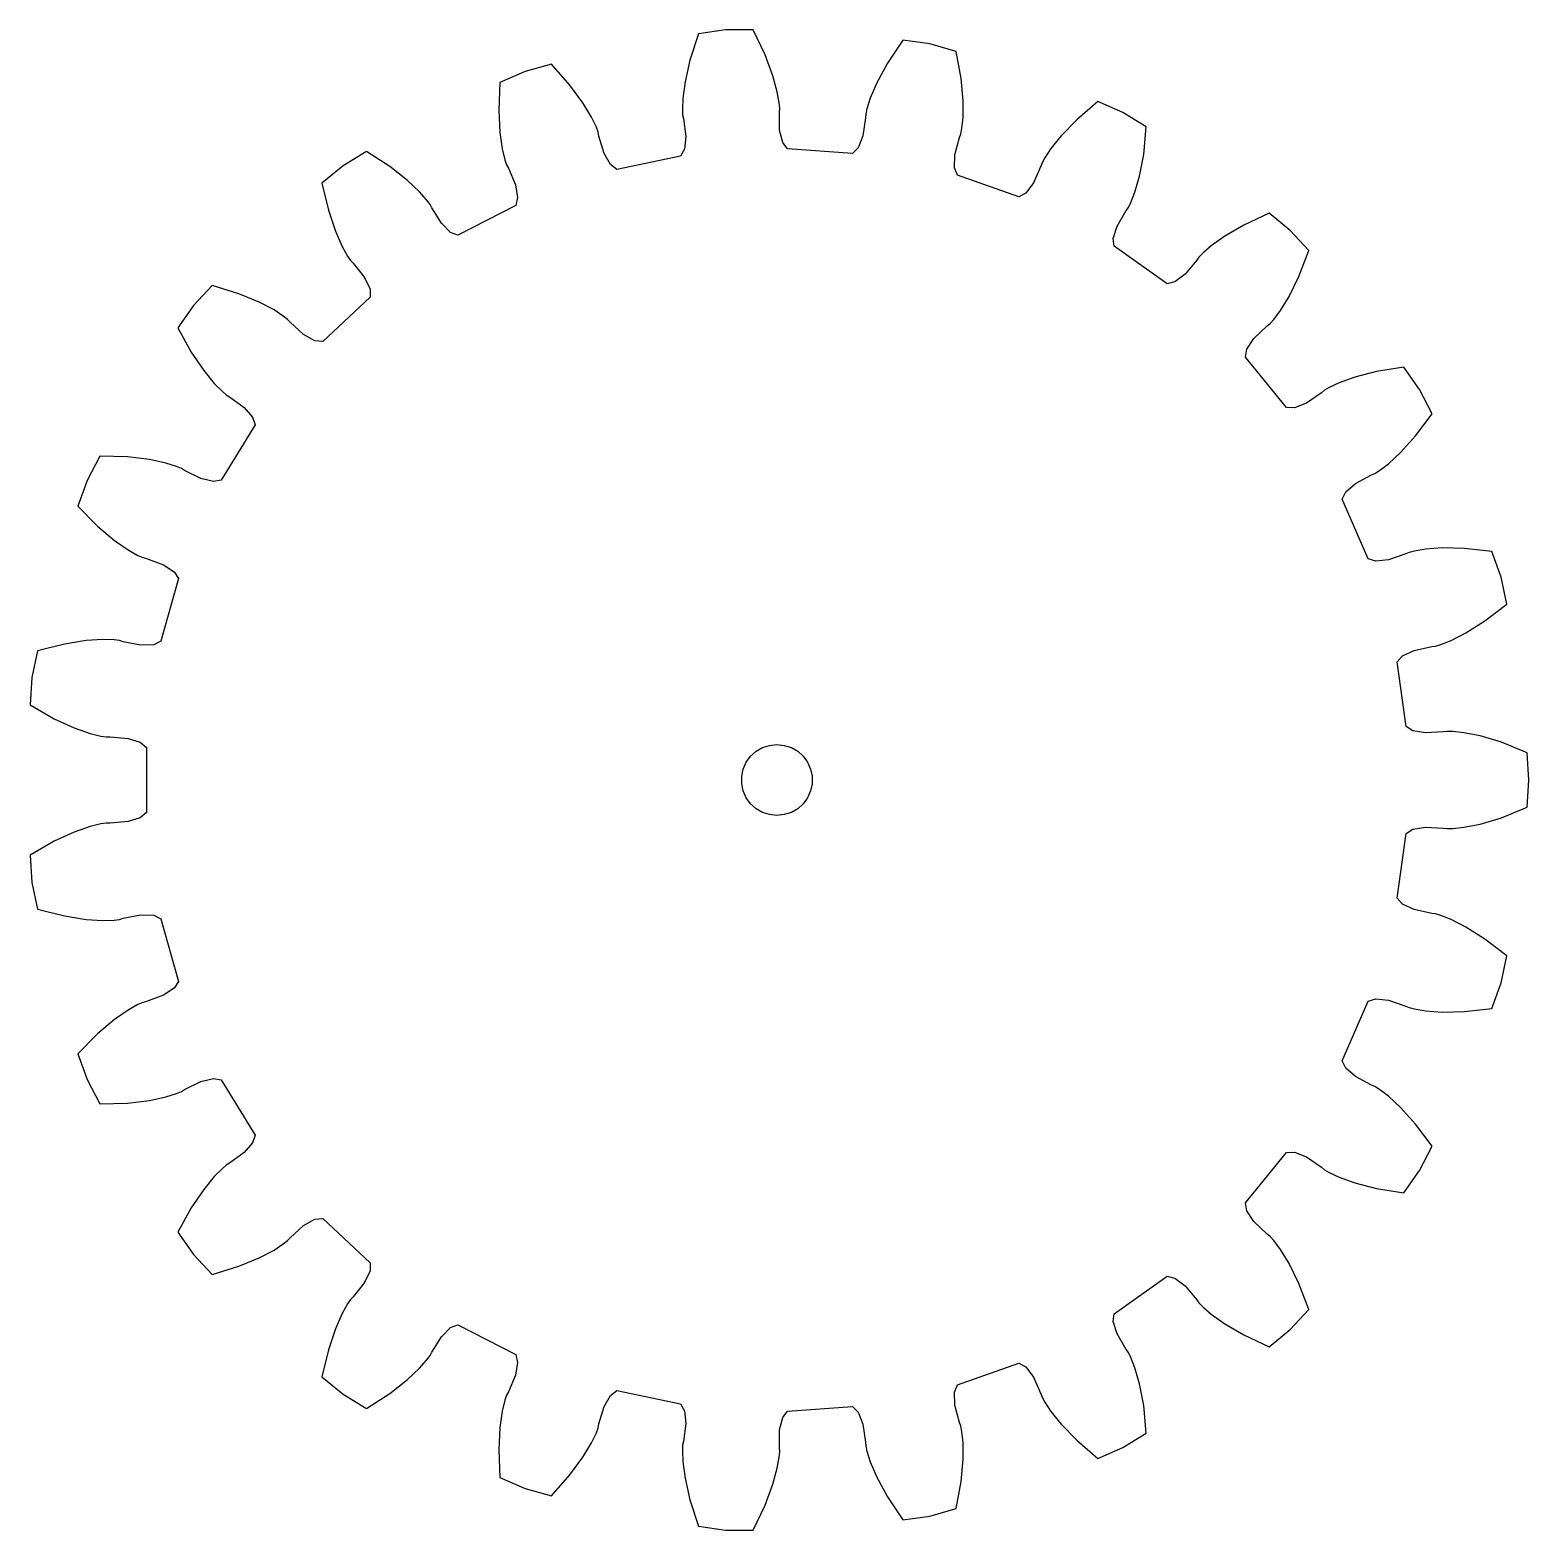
# Model space of a CAD drawing. Header units: metres. Extents: x -31.6 to 31.8, y -31.8 to 31.8.
import ezdxf

# ---------------------------------------------------------------- set-up
doc = ezdxf.new("R2010")
doc.units = ezdxf.units.M

msp = doc.modelspace()

# ---------------------------------------------------------------- linework, layer by layer
for p, q in [((-2.172, 31.757), (-3.321, 31.599)), ((-1.012, 31.757), (-2.172, 31.757)), ((-0.501, 30.7), (-1.012, 31.757)), ((-3.321, 31.599), (-3.683, 30.482)), ((5.327, 31.323), (4.677, 30.346)), ((6.476, 31.165), (5.327, 31.323)), ((7.593, 30.852), (6.476, 31.165)), ((-0.171, 29.819), (-0.501, 30.7)), ((7.8, 29.697), (7.593, 30.852)), ((-10.66, 29.993), (-11.723, 29.531)), ((-9.543, 30.306), (-10.66, 29.993)), ((-8.766, 29.426), (-9.543, 30.306)), ((-3.683, 30.482), (-3.891, 29.565)), ((4.677, 30.346), (4.23, 29.518)), ((-11.723, 29.531), (-11.771, 28.358)), ((-8.21, 28.667), (-8.766, 29.426)), ((-3.891, 29.565), (-3.983, 28.866)), ((0.016, 29.14), (-0.171, 29.819)), ((4.23, 29.518), (3.952, 28.87)), ((7.881, 28.76), (7.8, 29.697)), ((-7.847, 28.063), (-8.21, 28.667)), ((-3.983, 28.866), (-4.002, 28.397)), ((0.098, 28.678), (0.016, 29.14)), ((0.118, 28.447), (0.098, 28.678)), ((3.952, 28.87), (3.808, 28.424)), ((7.877, 28.055), (7.881, 28.76)), ((13.581, 28.724), (12.691, 27.958)), ((14.644, 28.262), (13.581, 28.724)), ((-11.771, 28.358), (-11.723, 27.419)), ((-7.642, 27.641), (-7.847, 28.063)), ((-4.002, 28.397), (-3.991, 28.166)), ((-3.991, 28.166), (-3.954, 28.009)), ((-3.954, 28.009), (-3.86, 27.246)), ((0.103, 28.287), (0.118, 28.447)), ((0.114, 27.518), (0.103, 28.287)), ((3.75, 28.037), (3.634, 27.277)), ((3.756, 28.198), (3.75, 28.037)), ((3.808, 28.424), (3.756, 28.198)), ((7.832, 27.588), (7.877, 28.055)), ((12.691, 27.958), (12.037, 27.282)), ((15.635, 27.66), (14.644, 28.262)), ((-11.723, 27.419), (-11.624, 26.721)), ((-7.561, 27.424), (-7.642, 27.641)), ((-7.533, 27.266), (-7.561, 27.424)), ((0.244, 26.991), (0.114, 27.518)), ((7.731, 27.21), (7.789, 27.36)), ((7.789, 27.36), (7.832, 27.588)), ((15.523, 26.491), (15.635, 27.66)), ((-11.624, 26.721), (-11.516, 26.265)), ((-7.315, 26.528), (-7.533, 27.266)), ((-3.917, 26.707), (-4.083, 26.41)), ((-3.86, 27.246), (-3.917, 26.707)), ((0.449, 26.72), (0.244, 26.991)), ((3.194, 26.532), (0.449, 26.72)), ((3.434, 26.773), (3.194, 26.532)), ((3.634, 27.277), (3.434, 26.773)), ((7.534, 26.467), (7.731, 27.21)), ((11.595, 26.734), (11.335, 26.343)), ((12.037, 27.282), (11.595, 26.734)), ((-17.365, 26.608), (-18.356, 26.005)), ((-16.38, 25.97), (-17.365, 26.608)), ((-11.516, 26.265), (-11.442, 26.044)), ((-11.442, 26.044), (-11.364, 25.904)), ((-7.047, 26.056), (-7.315, 26.528)), ((-6.777, 25.85), (-7.047, 26.056)), ((-4.083, 26.41), (-6.777, 25.85)), ((7.517, 25.925), (7.534, 26.467)), ((11.225, 26.139), (11.175, 25.986)), ((11.335, 26.343), (11.225, 26.139)), ((15.348, 25.567), (15.523, 26.491)), ((-18.356, 26.005), (-19.256, 25.273)), ((-15.64, 25.389), (-16.38, 25.97)), ((-11.364, 25.904), (-11.068, 25.195)), ((7.641, 25.608), (7.517, 25.925)), ((10.234, 24.686), (7.641, 25.608)), ((11.175, 25.986), (10.859, 25.285)), ((15.154, 24.889), (15.348, 25.567)), ((-19.256, 25.273), (-18.985, 24.131)), ((-15.127, 24.906), (-15.64, 25.389)), ((-14.817, 24.554), (-15.127, 24.906)), ((-11.068, 25.195), (-10.977, 24.66)), ((10.53, 24.854), (10.234, 24.686)), ((10.859, 25.285), (10.53, 24.854)), ((14.985, 24.452), (15.154, 24.889)), ((-14.679, 24.367), (-14.817, 24.554)), ((-14.609, 24.222), (-14.679, 24.367)), ((-14.201, 23.571), (-14.609, 24.222)), ((-11.057, 24.329), (-13.5, 23.063)), ((-10.977, 24.66), (-11.057, 24.329)), ((14.785, 24.115), (14.882, 24.244)), ((14.882, 24.244), (14.985, 24.452)), ((-18.985, 24.131), (-18.686, 23.239)), ((-13.816, 23.189), (-14.201, 23.571)), ((14.395, 23.453), (14.785, 24.115)), ((20.827, 23.995), (19.763, 23.498)), ((21.726, 23.263), (20.827, 23.995)), ((-18.686, 23.239), (-18.402, 22.594)), ((-13.5, 23.063), (-13.816, 23.189)), ((14.233, 22.935), (14.395, 23.453)), ((14.267, 22.597), (14.233, 22.935)), ((18.951, 23.023), (18.377, 22.614)), ((19.763, 23.498), (18.951, 23.023)), ((22.518, 22.416), (21.726, 23.263)), ((-18.402, 22.594), (-18.175, 22.184)), ((16.514, 21.01), (14.267, 22.597)), ((18.022, 22.308), (17.861, 22.141)), ((18.377, 22.614), (18.022, 22.308)), ((22.094, 21.321), (22.518, 22.416)), ((-18.175, 22.184), (-18.044, 21.992)), ((-18.044, 21.992), (-17.931, 21.877)), ((-17.931, 21.877), (-17.455, 21.274)), ((17.772, 22.007), (17.278, 21.418)), ((17.861, 22.141), (17.772, 22.007)), ((-17.455, 21.274), (-17.223, 20.784)), ((16.845, 21.091), (16.514, 21.01)), ((17.278, 21.418), (16.845, 21.091)), ((21.676, 20.478), (22.094, 21.321)), ((-23.9, 20.936), (-24.692, 20.088)), ((-22.779, 20.588), (-23.9, 20.936)), ((-21.91, 20.228), (-22.779, 20.588)), ((-17.211, 20.444), (-19.221, 18.566)), ((-17.223, 20.784), (-17.211, 20.444)), ((21.307, 19.878), (21.676, 20.478)), ((-24.692, 20.088), (-25.361, 19.141)), ((-21.286, 19.901), (-21.91, 20.228)), ((-20.892, 19.646), (-21.286, 19.901)), ((21.026, 19.502), (21.307, 19.878)), ((-25.361, 19.141), (-24.792, 18.114)), ((-20.709, 19.503), (-20.892, 19.646)), ((-20.603, 19.382), (-20.709, 19.503)), ((-20.034, 18.866), (-20.603, 19.382)), ((20.189, 18.7), (20.743, 19.232)), ((20.743, 19.232), (20.871, 19.33)), ((20.871, 19.33), (21.026, 19.502)), ((-19.56, 18.601), (-20.034, 18.866)), ((-19.221, 18.566), (-19.56, 18.601)), ((19.893, 18.245), (20.189, 18.7)), ((-24.792, 18.114), (-24.263, 17.336)), ((19.834, 17.91), (19.893, 18.245)), ((21.57, 15.775), (19.834, 17.91)), ((-24.263, 17.336), (-23.815, 16.791)), ((25.37, 17.294), (24.46, 17.057)), ((26.528, 17.486), (25.37, 17.294)), ((27.197, 16.539), (26.528, 17.486)), ((-23.815, 16.791), (-23.486, 16.458)), ((23.372, 16.618), (23.172, 16.501)), ((23.797, 16.817), (23.372, 16.618)), ((24.46, 17.057), (23.797, 16.817)), ((27.731, 15.509), (27.197, 16.539)), ((-23.486, 16.458), (-23.308, 16.308)), ((-23.308, 16.308), (-23.169, 16.228)), ((-23.169, 16.228), (-22.547, 15.776)), ((22.416, 15.962), (21.911, 15.765)), ((23.05, 16.397), (22.416, 15.962)), ((23.172, 16.501), (23.05, 16.397)), ((-22.547, 15.776), (-22.192, 15.366)), ((-22.192, 15.366), (-22.088, 15.042)), ((21.911, 15.765), (21.57, 15.775)), ((27.027, 14.569), (27.731, 15.509)), ((-22.088, 15.042), (-23.518, 12.691)), ((26.397, 13.871), (27.027, 14.569)), ((-28.662, 13.711), (-29.196, 12.682)), ((-27.489, 13.679), (-28.662, 13.711)), ((-26.555, 13.567), (-27.489, 13.679)), ((-25.865, 13.42), (-26.555, 13.567)), ((-25.417, 13.281), (-25.865, 13.42)), ((25.508, 13.106), (25.88, 13.392)), ((25.88, 13.392), (26.397, 13.871)), ((-25.203, 13.192), (-25.417, 13.281)), ((-25.068, 13.105), (-25.203, 13.192)), ((-24.381, 12.761), (-25.068, 13.105)), ((-23.853, 12.634), (-24.381, 12.761)), ((24.485, 12.559), (25.163, 12.922)), ((25.163, 12.922), (25.312, 12.982)), ((25.312, 12.982), (25.508, 13.106)), ((-29.196, 12.682), (-29.584, 11.589)), ((-23.518, 12.691), (-23.853, 12.634)), ((23.93, 11.894), (24.077, 12.201)), ((24.077, 12.201), (24.485, 12.559)), ((-29.584, 11.589), (-28.759, 10.753)), ((25.027, 9.371), (23.93, 11.894)), ((-28.759, 10.753), (-28.04, 10.147)), ((-28.04, 10.147), (-27.462, 9.743)), ((-27.462, 9.743), (-27.055, 9.511)), ((26.619, 9.57), (25.891, 9.322)), ((26.765, 9.638), (26.619, 9.57)), ((26.989, 9.696), (26.765, 9.638)), ((27.452, 9.773), (26.989, 9.696)), ((28.155, 9.825), (27.452, 9.773)), ((29.095, 9.808), (28.155, 9.825)), ((30.262, 9.681), (29.095, 9.808)), ((30.651, 8.588), (30.262, 9.681)), ((-27.055, 9.511), (-26.844, 9.415)), ((-26.844, 9.415), (-26.688, 9.376)), ((-26.688, 9.376), (-25.967, 9.108)), ((-25.967, 9.108), (-25.515, 8.809)), ((25.351, 9.269), (25.027, 9.371)), ((25.891, 9.322), (25.351, 9.269)), ((-25.327, 8.525), (-26.07, 5.876)), ((-25.515, 8.809), (-25.327, 8.525)), ((30.887, 7.452), (30.651, 8.588)), ((29.956, 6.737), (30.887, 7.452)), ((29.161, 6.234), (29.956, 6.737)), ((-30.16, 5.755), (-31.299, 5.47)), ((-29.23, 5.9), (-30.16, 5.755)), ((-28.527, 5.944), (-29.23, 5.9)), ((-28.058, 5.931), (-28.527, 5.944)), ((-27.828, 5.903), (-28.058, 5.931)), ((-27.674, 5.856), (-27.828, 5.903)), ((-26.919, 5.71), (-27.674, 5.856)), ((-26.377, 5.73), (-26.919, 5.71)), ((-26.07, 5.876), (-26.377, 5.73)), ((27.876, 5.672), (28.098, 5.738)), ((28.098, 5.738), (28.533, 5.913)), ((28.533, 5.913), (29.161, 6.234)), ((-31.299, 5.47), (-31.535, 4.334)), ((26.252, 4.997), (26.476, 5.253)), ((26.476, 5.253), (26.966, 5.487)), ((26.966, 5.487), (27.716, 5.654)), ((27.716, 5.654), (27.876, 5.672)), ((26.627, 2.271), (26.252, 4.997)), ((-31.535, 4.334), (-31.614, 3.177)), ((-31.614, 3.177), (-30.594, 2.595)), ((-30.594, 2.595), (-29.738, 2.205)), ((-29.738, 2.205), (-29.073, 1.973)), ((-29.073, 1.973), (-28.618, 1.859)), ((26.912, 2.085), (26.627, 2.271)), ((27.446, 1.991), (26.912, 2.085)), ((28.214, 2.033), (27.446, 1.991)), ((28.372, 2.059), (28.214, 2.033)), ((28.604, 2.055), (28.372, 2.059)), ((29.071, 2.004), (28.604, 2.055)), ((29.761, 1.864), (29.071, 2.004)), ((-28.618, 1.859), (-28.388, 1.823)), ((-28.388, 1.823), (-28.228, 1.828)), ((-28.228, 1.828), (-27.462, 1.764)), ((-27.462, 1.764), (-26.945, 1.599)), ((-26.945, 1.599), (-26.688, 1.376)), ((-26.688, 1.376), (-26.688, -1.376)), ((-0.882, 1.214), (-0.61, 1.37)), ((-0.61, 1.37), (-0.312, 1.467)), ((-0.312, 1.467), (0, 1.5)), ((0, 1.5), (0.312, 1.467)), ((0.312, 1.467), (0.61, 1.37)), ((0.61, 1.37), (0.882, 1.214)), ((30.662, 1.595), (29.761, 1.864)), ((31.752, 1.157), (30.662, 1.595)), ((-1.427, 0.464), (-1.299, 0.75)), ((-1.299, 0.75), (-1.115, 1.004)), ((-1.115, 1.004), (-0.882, 1.214)), ((0.882, 1.214), (1.115, 1.004)), ((1.115, 1.004), (1.299, 0.75)), ((1.299, 0.75), (1.427, 0.464)), ((31.831, 0), (31.752, 1.157)), ((-1.492, 0.157), (-1.427, 0.464)), ((-1.492, -0.157), (-1.492, 0.157)), ((1.427, 0.464), (1.492, 0.157)), ((1.492, 0.157), (1.492, -0.157)), ((31.752, -1.157), (31.831, 0)), ((-1.427, -0.464), (-1.492, -0.157)), ((-1.299, -0.75), (-1.427, -0.464)), ((1.427, -0.464), (1.299, -0.75)), ((1.492, -0.157), (1.427, -0.464)), ((-1.115, -1.004), (-1.299, -0.75)), ((-0.882, -1.214), (-1.115, -1.004)), ((-0.61, -1.37), (-0.882, -1.214)), ((0.882, -1.214), (0.61, -1.37)), ((1.115, -1.004), (0.882, -1.214)), ((1.299, -0.75), (1.115, -1.004)), ((30.662, -1.595), (31.752, -1.157)), ((-28.618, -1.859), (-29.073, -1.973)), ((-28.388, -1.823), (-28.618, -1.859)), ((-28.228, -1.828), (-28.388, -1.823)), ((-27.462, -1.764), (-28.228, -1.828)), ((-26.945, -1.599), (-27.462, -1.764)), ((-26.688, -1.376), (-26.945, -1.599)), ((-0.312, -1.467), (-0.61, -1.37)), ((0, -1.5), (-0.312, -1.467)), ((0.312, -1.467), (0, -1.5)), ((0.61, -1.37), (0.312, -1.467)), ((29.071, -2.004), (29.761, -1.864)), ((29.761, -1.864), (30.662, -1.595)), ((-29.738, -2.205), (-30.594, -2.595)), ((-29.073, -1.973), (-29.738, -2.205)), ((26.252, -4.997), (26.627, -2.271)), ((26.627, -2.271), (26.912, -2.085)), ((26.912, -2.085), (27.446, -1.991)), ((27.446, -1.991), (28.214, -2.033)), ((28.214, -2.033), (28.372, -2.059)), ((28.372, -2.059), (28.604, -2.055)), ((28.604, -2.055), (29.071, -2.004)), ((-30.594, -2.595), (-31.614, -3.177)), ((-31.614, -3.177), (-31.535, -4.334)), ((-31.535, -4.334), (-31.299, -5.47)), ((26.476, -5.253), (26.252, -4.997)), ((-31.299, -5.47), (-30.16, -5.755)), ((-27.674, -5.856), (-26.919, -5.71)), ((-26.919, -5.71), (-26.377, -5.73)), ((26.966, -5.487), (26.476, -5.253)), ((27.716, -5.654), (26.966, -5.487)), ((27.876, -5.672), (27.716, -5.654)), ((28.098, -5.738), (27.876, -5.672)), ((-30.16, -5.755), (-29.23, -5.9)), ((-29.23, -5.9), (-28.527, -5.944)), ((-28.527, -5.944), (-28.058, -5.931)), ((-28.058, -5.931), (-27.828, -5.903)), ((-27.828, -5.903), (-27.674, -5.856)), ((-26.377, -5.73), (-26.07, -5.876)), ((-26.07, -5.876), (-25.327, -8.525)), ((28.533, -5.913), (28.098, -5.738)), ((29.161, -6.234), (28.533, -5.913)), ((29.956, -6.737), (29.161, -6.234)), ((30.887, -7.452), (29.956, -6.737)), ((30.651, -8.588), (30.887, -7.452)), ((-25.515, -8.809), (-25.967, -9.108)), ((-25.327, -8.525), (-25.515, -8.809)), ((30.262, -9.681), (30.651, -8.588)), ((-27.055, -9.511), (-27.462, -9.743)), ((-26.844, -9.415), (-27.055, -9.511)), ((-26.688, -9.376), (-26.844, -9.415)), ((-25.967, -9.108), (-26.688, -9.376)), ((23.93, -11.894), (25.027, -9.371)), ((25.027, -9.371), (25.351, -9.269)), ((25.351, -9.269), (25.891, -9.322)), ((25.891, -9.322), (26.619, -9.57)), ((-28.04, -10.147), (-28.759, -10.753)), ((-27.462, -9.743), (-28.04, -10.147)), ((26.619, -9.57), (26.765, -9.638)), ((26.765, -9.638), (26.989, -9.696)), ((26.989, -9.696), (27.452, -9.773)), ((27.452, -9.773), (28.155, -9.825)), ((28.155, -9.825), (29.095, -9.808)), ((29.095, -9.808), (30.262, -9.681)), ((-28.759, -10.753), (-29.584, -11.589)), ((-29.584, -11.589), (-29.196, -12.682)), ((24.077, -12.201), (23.93, -11.894)), ((-29.196, -12.682), (-28.662, -13.711)), ((-24.381, -12.761), (-23.853, -12.634)), ((-23.853, -12.634), (-23.518, -12.691)), ((-23.518, -12.691), (-22.088, -15.042)), ((24.485, -12.559), (24.077, -12.201)), ((25.163, -12.922), (24.485, -12.559)), ((-25.865, -13.42), (-25.417, -13.281)), ((-25.417, -13.281), (-25.203, -13.192)), ((-25.203, -13.192), (-25.068, -13.105)), ((-25.068, -13.105), (-24.381, -12.761)), ((25.312, -12.982), (25.163, -12.922)), ((25.508, -13.106), (25.312, -12.982)), ((25.88, -13.392), (25.508, -13.106)), ((-28.662, -13.711), (-27.489, -13.679)), ((-27.489, -13.679), (-26.555, -13.567)), ((-26.555, -13.567), (-25.865, -13.42)), ((26.397, -13.871), (25.88, -13.392)), ((27.027, -14.569), (26.397, -13.871)), ((27.731, -15.509), (27.027, -14.569)), ((-22.088, -15.042), (-22.192, -15.366)), ((-22.547, -15.776), (-23.169, -16.228)), ((-22.192, -15.366), (-22.547, -15.776)), ((19.834, -17.91), (21.57, -15.775)), ((21.57, -15.775), (21.911, -15.765)), ((21.911, -15.765), (22.416, -15.962)), ((27.197, -16.539), (27.731, -15.509)), ((-23.486, -16.458), (-23.815, -16.791)), ((-23.308, -16.308), (-23.486, -16.458)), ((-23.169, -16.228), (-23.308, -16.308)), ((22.416, -15.962), (23.05, -16.397)), ((23.05, -16.397), (23.172, -16.501)), ((23.172, -16.501), (23.372, -16.618)), ((-23.815, -16.791), (-24.263, -17.336)), ((23.372, -16.618), (23.797, -16.817)), ((23.797, -16.817), (24.46, -17.057)), ((24.46, -17.057), (25.37, -17.294)), ((26.528, -17.486), (27.197, -16.539)), ((-24.263, -17.336), (-24.792, -18.114)), ((25.37, -17.294), (26.528, -17.486)), ((-24.792, -18.114), (-25.361, -19.141)), ((19.893, -18.245), (19.834, -17.91)), ((20.189, -18.7), (19.893, -18.245)), ((-20.603, -19.382), (-20.034, -18.866)), ((-20.034, -18.866), (-19.56, -18.601)), ((-19.56, -18.601), (-19.221, -18.566)), ((-19.221, -18.566), (-17.211, -20.444)), ((20.743, -19.232), (20.189, -18.7)), ((-25.361, -19.141), (-24.692, -20.088)), ((-21.286, -19.901), (-20.892, -19.646)), ((-20.892, -19.646), (-20.709, -19.503)), ((-20.709, -19.503), (-20.603, -19.382)), ((20.871, -19.33), (20.743, -19.232)), ((21.026, -19.502), (20.871, -19.33)), ((21.307, -19.878), (21.026, -19.502)), ((-24.692, -20.088), (-23.9, -20.936)), ((-22.779, -20.588), (-21.91, -20.228)), ((-21.91, -20.228), (-21.286, -19.901)), ((21.676, -20.478), (21.307, -19.878)), ((-23.9, -20.936), (-22.779, -20.588)), ((-17.223, -20.784), (-17.455, -21.274)), ((-17.211, -20.444), (-17.223, -20.784)), ((22.094, -21.321), (21.676, -20.478)), ((-17.455, -21.274), (-17.931, -21.877)), ((14.267, -22.597), (16.514, -21.01)), ((16.514, -21.01), (16.845, -21.091)), ((16.845, -21.091), (17.278, -21.418)), ((17.278, -21.418), (17.772, -22.007)), ((22.518, -22.416), (22.094, -21.321)), ((-18.175, -22.184), (-18.402, -22.594)), ((-18.044, -21.992), (-18.175, -22.184)), ((-17.931, -21.877), (-18.044, -21.992)), ((17.772, -22.007), (17.861, -22.141)), ((17.861, -22.141), (18.022, -22.308)), ((-18.402, -22.594), (-18.686, -23.239)), ((14.233, -22.935), (14.267, -22.597)), ((18.022, -22.308), (18.377, -22.614)), ((18.377, -22.614), (18.951, -23.023)), ((21.726, -23.263), (22.518, -22.416)), ((-18.686, -23.239), (-18.985, -24.131)), ((-14.201, -23.571), (-13.816, -23.189)), ((-13.816, -23.189), (-13.5, -23.063)), ((-13.5, -23.063), (-11.057, -24.329)), ((14.395, -23.453), (14.233, -22.935)), ((14.785, -24.115), (14.395, -23.453)), ((18.951, -23.023), (19.763, -23.498)), ((19.763, -23.498), (20.827, -23.995)), ((20.827, -23.995), (21.726, -23.263)), ((-18.985, -24.131), (-19.256, -25.273)), ((-14.609, -24.222), (-14.201, -23.571)), ((14.882, -24.244), (14.785, -24.115)), ((-15.127, -24.906), (-14.817, -24.554)), ((-14.817, -24.554), (-14.679, -24.367)), ((-14.679, -24.367), (-14.609, -24.222)), ((-10.977, -24.66), (-11.068, -25.195)), ((-11.057, -24.329), (-10.977, -24.66)), ((7.641, -25.608), (10.234, -24.686)), ((10.234, -24.686), (10.53, -24.854)), ((14.985, -24.452), (14.882, -24.244)), ((15.154, -24.889), (14.985, -24.452)), ((-19.256, -25.273), (-18.356, -26.005)), ((-16.38, -25.97), (-15.64, -25.389)), ((-15.64, -25.389), (-15.127, -24.906)), ((-11.068, -25.195), (-11.364, -25.904)), ((10.53, -24.854), (10.859, -25.285)), ((10.859, -25.285), (11.175, -25.986)), ((15.348, -25.567), (15.154, -24.889)), ((-18.356, -26.005), (-17.365, -26.608)), ((-17.365, -26.608), (-16.38, -25.97)), ((-11.364, -25.904), (-11.442, -26.044)), ((-7.047, -26.056), (-6.777, -25.85)), ((-6.777, -25.85), (-4.083, -26.41)), ((7.517, -25.925), (7.641, -25.608)), ((7.534, -26.467), (7.517, -25.925)), ((11.175, -25.986), (11.225, -26.139)), ((15.523, -26.491), (15.348, -25.567)), ((-11.516, -26.265), (-11.624, -26.721)), ((-11.442, -26.044), (-11.516, -26.265)), ((-7.533, -27.266), (-7.315, -26.528)), ((-7.315, -26.528), (-7.047, -26.056)), ((-4.083, -26.41), (-3.917, -26.707)), ((0.449, -26.72), (3.194, -26.532)), ((3.194, -26.532), (3.434, -26.773)), ((7.731, -27.21), (7.534, -26.467)), ((11.225, -26.139), (11.335, -26.343)), ((11.335, -26.343), (11.595, -26.734)), ((15.635, -27.66), (15.523, -26.491)), ((-11.624, -26.721), (-11.723, -27.419)), ((-7.561, -27.424), (-7.533, -27.266)), ((-3.86, -27.246), (-3.954, -28.009)), ((-3.917, -26.707), (-3.86, -27.246)), ((0.114, -27.518), (0.244, -26.991)), ((0.244, -26.991), (0.449, -26.72)), ((3.434, -26.773), (3.634, -27.277)), ((3.634, -27.277), (3.75, -28.037)), ((7.789, -27.36), (7.731, -27.21)), ((11.595, -26.734), (12.037, -27.282)), ((12.037, -27.282), (12.691, -27.958)), ((-11.723, -27.419), (-11.771, -28.358)), ((-7.847, -28.063), (-7.642, -27.641)), ((-7.642, -27.641), (-7.561, -27.424)), ((0.103, -28.287), (0.114, -27.518)), ((7.832, -27.588), (7.789, -27.36)), ((7.877, -28.055), (7.832, -27.588)), ((14.644, -28.262), (15.635, -27.66)), ((-11.771, -28.358), (-11.723, -29.531)), ((-8.21, -28.667), (-7.847, -28.063)), ((-3.991, -28.166), (-4.002, -28.397)), ((-4.002, -28.397), (-3.983, -28.866)), ((-3.954, -28.009), (-3.991, -28.166)), ((0.098, -28.678), (0.118, -28.447)), ((0.118, -28.447), (0.103, -28.287)), ((3.75, -28.037), (3.756, -28.198)), ((3.756, -28.198), (3.808, -28.424)), ((3.808, -28.424), (3.952, -28.87)), ((7.881, -28.76), (7.877, -28.055)), ((12.691, -27.958), (13.581, -28.724)), ((13.581, -28.724), (14.644, -28.262)), ((-8.766, -29.426), (-8.21, -28.667)), ((-3.983, -28.866), (-3.891, -29.565)), ((-0.171, -29.819), (0.016, -29.14)), ((0.016, -29.14), (0.098, -28.678)), ((3.952, -28.87), (4.23, -29.518)), ((7.8, -29.697), (7.881, -28.76)), ((-11.723, -29.531), (-10.66, -29.993)), ((-9.543, -30.306), (-8.766, -29.426)), ((-3.891, -29.565), (-3.683, -30.482)), ((-0.501, -30.7), (-0.171, -29.819)), ((4.23, -29.518), (4.677, -30.346)), ((7.593, -30.852), (7.8, -29.697)), ((-10.66, -29.993), (-9.543, -30.306)), ((-3.683, -30.482), (-3.321, -31.599)), ((4.677, -30.346), (5.327, -31.323)), ((-1.012, -31.757), (-0.501, -30.7)), ((6.476, -31.165), (7.593, -30.852)), ((-3.321, -31.599), (-2.172, -31.757)), ((-2.172, -31.757), (-1.012, -31.757)), ((5.327, -31.323), (6.476, -31.165))]:
    msp.add_line(p, q)

doc.saveas('drawing.dxf')
